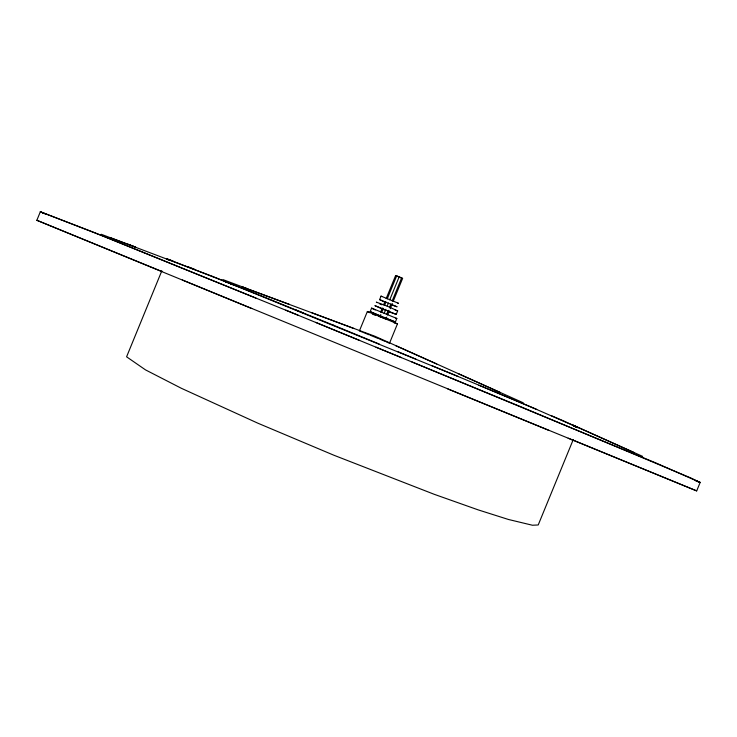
<?xml version="1.0" encoding="UTF-8"?>
<svg xmlns="http://www.w3.org/2000/svg" width="737" height="737" viewBox="0 0 737 737"><rect width="100%" height="100%" fill="white"/><g stroke="black" fill="none" stroke-linecap="round" stroke-linejoin="round"><path stroke-width="1.11" d="M386.529 341.996L389.486 343.285L397.473 323.819L367.376 311.484L369.375 312.663M251.722 308.536L36.85 220.289L40.342 211.768L102.931 236.033L298.043 315.16M161.827 270.82L126.589 356.809L145.521 369.891L181.376 388.298L257.839 423.185L333.806 455.199L434.176 494.287L478.166 509.875L508.438 519.474L532.427 525.232L538.213 524.974L573.257 439.565M367.376 311.484L359.398 330.941L362.411 332.101M382.641 317.14L370.167 311.622L371.605 308.13L396.819 318.467L395.391 321.968L383.599 317.527M384.898 302.142L379.619 299.627L381.047 296.127L398.514 303.294L397.777 303.147M380.614 312.156L382.328 307.974M383.608 304.832L384.898 301.7M386.179 298.568L395.612 275.574L399.178 276.808L402.595 278.439L393.162 301.433M378.892 316.33L379.933 316.68L380.799 314.588M381.655 312.497L383.369 308.306M384.659 305.164L385.948 302.023M387.238 298.881L396.681 275.85M384.134 313.474L385.856 309.282M377.114 302.621L376.331 302.124L387.155 306.122L388.436 302.999M389.726 299.858L399.178 276.808M386.603 314.524L388.316 310.332M389.606 307.191L390.896 304.049M392.185 300.908L401.628 277.877M385.875 319.195L386.741 317.103M387.598 315.012L389.311 310.839M390.168 308.748L392.305 303.524M389.477 311.981L396.239 314.377L397.667 310.885L387.155 306.122M182.371 279.986L696.686 490.897L700.15 482.468L690.772 477.944L520.036 406.437L315.685 322.373M397.473 323.819L394.184 322.898M379.619 299.627L397.086 306.785L391.559 304.878M397.667 310.885L395.179 310.12M395.769 318.209L396.819 318.467M370.167 311.622L395.391 321.968M402.595 278.439L395.612 275.574M43.778 213.269L40.342 211.768L92.853 231.98L255.988 298.135M167.29 258.973L166.755 258.788L172.955 260.999M523.298 402.817L375.087 336.321L242.491 287.006L289.42 304.39M166.755 258.788L233.297 284.758L212.615 276.43M573.681 426.004L578.167 427.617L563.252 420.763M573.791 426.05L578.167 427.617L532.418 407.598M353.963 328.527L311.815 312.737M575.09 426.474L578.167 427.617L573.441 425.304L634.106 452.555M101.227 234.265L213.408 276.734M222.86 279.572L246.619 288.453M109.877 237.489L135.765 247.199L128.118 244.26M695.47 480.671L700.15 482.468L655.893 462.947L411.568 361.775M696.483 481.049L700.15 482.468M187.824 266.683L194.568 269.3M458.174 376.515L225.172 281.47L265.44 297.518M225.172 281.47L236.337 285.882M379.933 316.68L381.591 317.334M363.415 332.488L369.421 334.893M294.726 309.476L314.303 317.435M314.257 317.407L334.11 325.468M36.85 220.289L162.066 271.538M568.153 438.193L572.778 440.072M265.071 297.38L303.054 312.912M285.772 310.166L359.601 340.42M375.971 347.21L401.453 357.62M370.425 335.298L378.551 338.633M333.336 325.155L379.371 344.096M571.857 439.611L696.686 490.897M447.783 388.952L548.899 430.408M397.694 351.604L415.954 359.14M431.956 365.69L450.629 373.401M450.491 373.337L483.85 387.247M478.921 385.221L536.711 409.422M483.73 387.201L510.197 398.247M40.342 211.768L45.832 214.218M384.41 309.927L374.893 305.625L396.239 314.377M379.555 339.048L385.543 341.563M532.538 407.644L510.041 398.183M382.42 317.665L384.88 318.706M372.351 314.017L375.299 315.279M563.344 420.809L551.322 415.668M379.389 303.69L381.959 304.814M436.691 363.967L395.594 345.616M500.174 392.443L458.488 373.751M572.566 424.963L642.627 456.378M375.244 309.936L371.605 308.13M381.047 296.127L381.683 296.55M167.621 259.341L168.432 259.995"/></g></svg>
